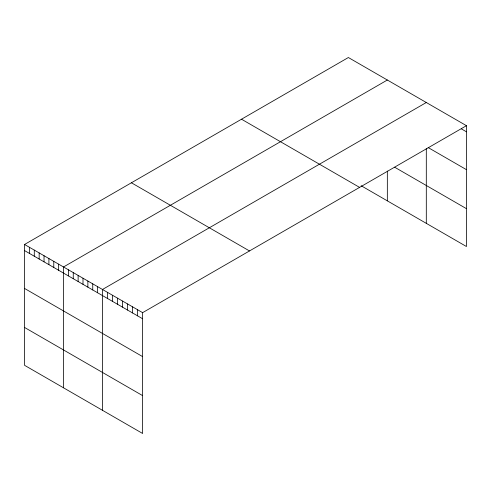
<?xml version="1.0" encoding="UTF-8"?>
<svg xmlns="http://www.w3.org/2000/svg" width="491" height="491" viewBox="0 0 491 491"><rect width="100%" height="100%" fill="white"/><g stroke="black" fill="none" stroke-linecap="round" stroke-linejoin="round"><path stroke-width="0.74" d="M24.55 244.475L142.629 312.644L142.629 433.479L24.55 365.31L24.55 244.475L348.371 57.521L466.45 125.69L466.45 246.525L361.155 185.733M387.338 80.015L63.517 266.969L63.517 387.804M426.305 102.515L102.484 289.469L102.484 410.304M142.629 312.644L466.45 125.69M461.43 128.912L466.45 131.809M428.183 147.576L466.45 169.665M394.641 167.21L466.45 208.669M241.511 119.215L359.59 187.39M131.41 182.781L249.489 250.95M24.55 250.588L142.629 318.763M24.55 288.45L142.629 356.619M24.55 327.454L142.629 395.623M426.305 148.577L426.305 223.35M387.338 171.107L387.338 200.85M137.615 309.747L137.615 315.866M132.595 306.85L132.595 312.97M127.574 303.954L127.574 310.073M122.56 301.057L122.56 307.176M117.539 298.16L117.539 304.279M112.519 295.263L112.519 301.382M107.504 292.366L107.504 298.485M97.611 286.658L97.611 292.771M92.744 283.841L92.744 289.96M87.871 281.03L87.871 287.149M82.997 278.219L82.997 284.338M78.13 275.408L78.13 281.527M73.257 272.597L73.257 278.71M68.39 269.786L68.39 275.899M58.644 264.158L58.644 270.277M53.777 261.347L53.777 267.466M48.904 258.536L48.904 264.649M44.03 255.725L44.03 261.838M39.163 252.908L39.163 259.027M34.29 250.097L34.29 256.216M29.423 247.286L29.423 253.405"/></g></svg>
